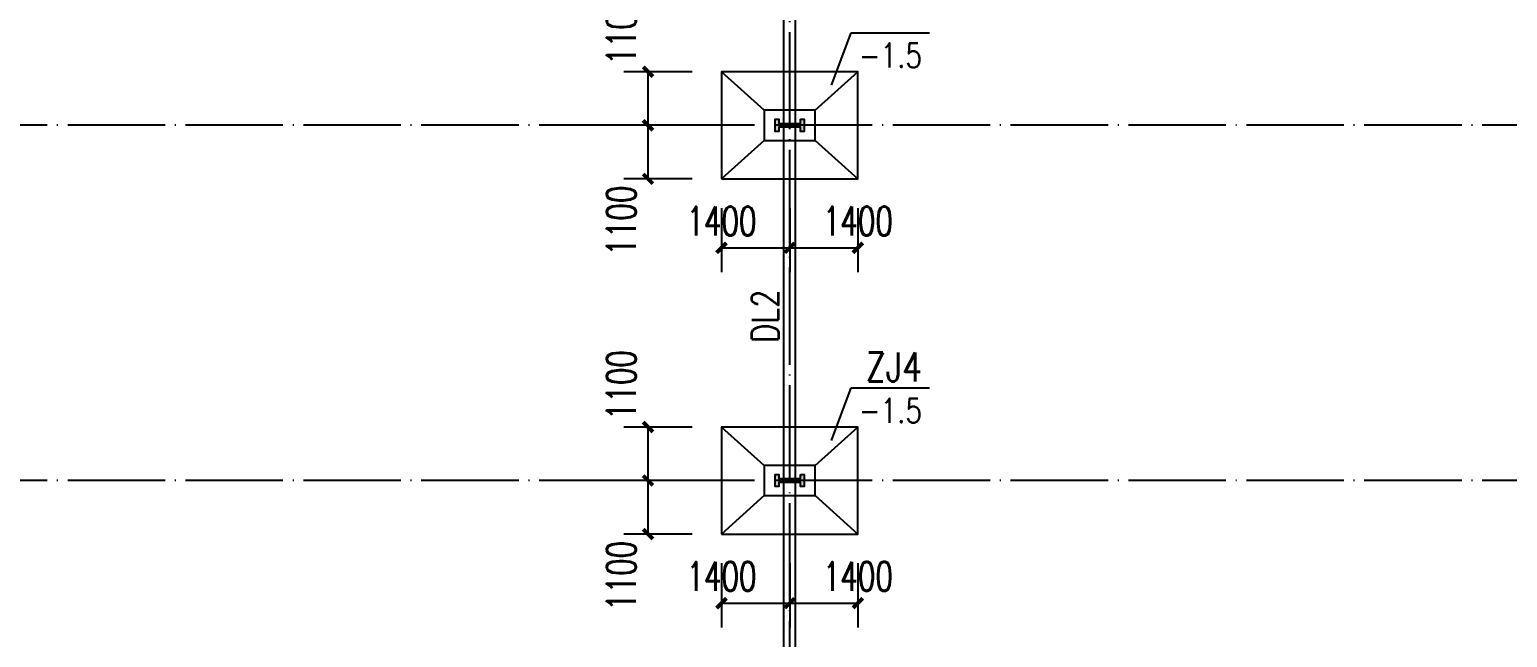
# Model space of a CAD drawing. Extents: x 37237700 to 37865026, y 138877 to 347670.
# Drawn here: x 37263291 to 37293633, y 313518 to 326011 of the extents above; entities that cross this region are included whole.
import ezdxf

# ---------------------------------------------------------------- set-up
doc = ezdxf.new("R2010")
doc.units = 0
doc.header["$LTSCALE"] = 1000
doc.header["$MEASUREMENT"] = 0
doc.linetypes.add('ACAD_ISO04W100', pattern=[30.5, 24, -3, 0.5, -3])
doc.linetypes.add('DOTE', pattern=[2.42, 2, -0.2, 0.02, -0.2])
doc.layers.get('0').update_dxf_attribs({"linetype": 'CONTINUOUS'})
doc.layers.get('DEFPOINTS').update_dxf_attribs({"linetype": 'CONTINUOUS'})
for name, color, linetype in [('DOTE', 1, 'ACAD_ISO04W100'), ('PUB_DIM', 3, 'CONTINUOUS'), ('独立基础', 2, 'CONTINUOUS')]:
    doc.layers.add(name, color=color, linetype=linetype)
doc.styles.add('_TCH_DIM_T3', font='SIMPLEX', dxfattribs={"width": 0.705882, "bigfont": 'GBCBIG'})
doc.styles.add('DIM_FONT', font='SIMPLEX.shx', dxfattribs={"width": 0.8})
doc.dimstyles.new('_TCH_ARCH&&200', dxfattribs={"dimtxt": 595, "dimasz": 200, "dimexe": 500, "dimexo": 600, "dimgap": 252.5, "dimtad": 1, "dimdec": 0, "dimzin": 0, "dimdsep": 46, "dimtxsty": '_TCH_DIM_T3', "dimblk": 'ARCHTICK', "dimcen": 0.09, "dimclrt": 7, "dimazin": 2, "dimtfac": 1, "dimtdec": 0, "dimtix": 1, "dimtmove": 2, "dimatfit": 3, "dimfxl": 1, "dimtolj": 1, "dimtzin": 0, "dimarcsym": 0})

# ---------------------------------------------------------------- blocks, each defined once
blk = doc.blocks.new('_ArchTick')
at = {"color": 0, "linetype": 'ByBlock', "const_width": 0.4}
blk.add_lwpolyline([(-0.5, -0.5), (0.5, 0.5)], dxfattribs=at)
blk = doc.blocks.new('*D1153')
at = {"layer": 'DEFPOINTS', "color": 0}
for p in [(37275989, 325143), (37277497, 325143), (37277497, 324043)]:
    blk.add_point(p, dxfattribs=at)
at = {"layer": 'PUB_DIM', "color": 0, "lineweight": -2}
for p, q in [((37276897, 325143), (37275489, 325143)), ((37275989, 324043), (37275989, 325143)), ((37276897, 324043), (37275489, 324043))]:
    blk.add_line(p, q, dxfattribs=at)
at = {"layer": 'PUB_DIM', "color": 0, "lineweight": -2, "xscale": 200, "yscale": 200, "zscale": 200}
for p, rotation in [((37275989, 325143), 90), ((37275989, 324043), 270)]:
    blk.add_blockref('_ArchTick', p, dxfattribs=dict(at, rotation=rotation))
at = {"layer": 'PUB_DIM', "color": 7, "insert": (37275439, 326003), "char_height": 595, "attachment_point": 5, "rotation": 90, "style": '_TCH_DIM_T3'}
blk.add_mtext('\\A1;1100', dxfattribs=at)
blk = doc.blocks.new('*D1154')
at = {"layer": 'DEFPOINTS', "color": 0}
for p in [(37275989, 324043), (37277497, 324043), (37277497, 322943)]:
    blk.add_point(p, dxfattribs=at)
at = {"layer": 'PUB_DIM', "color": 0, "lineweight": -2}
for p, q in [((37276897, 324043), (37275489, 324043)), ((37275989, 322943), (37275989, 324043)), ((37276897, 322943), (37275489, 322943))]:
    blk.add_line(p, q, dxfattribs=at)
at = {"layer": 'PUB_DIM', "color": 0, "lineweight": -2, "xscale": 200, "yscale": 200, "zscale": 200}
for p, rotation in [((37275989, 324043), 90), ((37275989, 322943), 270)]:
    blk.add_blockref('_ArchTick', p, dxfattribs=dict(at, rotation=rotation))
at = {"layer": 'PUB_DIM', "color": 7, "insert": (37275439, 322083), "char_height": 595, "attachment_point": 5, "rotation": 90, "style": '_TCH_DIM_T3'}
blk.add_mtext('\\A1;1100', dxfattribs=at)
blk = doc.blocks.new('*D1155')
at = {"layer": 'DEFPOINTS', "color": 0}
for p in [(37277497, 322943), (37278897, 322943), (37278897, 321524)]:
    blk.add_point(p, dxfattribs=at)
at = {"layer": 'PUB_DIM', "color": 0, "lineweight": -2}
for p, q in [((37277497, 322343), (37277497, 321024)), ((37278897, 322343), (37278897, 321024)), ((37277497, 321524), (37278897, 321524))]:
    blk.add_line(p, q, dxfattribs=at)
at = {"layer": 'PUB_DIM', "color": 0, "lineweight": -2, "xscale": 200, "yscale": 200, "zscale": 200, "rotation": 180}
blk.add_blockref('_ArchTick', (37277497, 321524), dxfattribs=at)
at = {"layer": 'PUB_DIM', "color": 0, "lineweight": -2, "xscale": 200, "yscale": 200, "zscale": 200}
blk.add_blockref('_ArchTick', (37278897, 321524), dxfattribs=at)
at = {"layer": 'PUB_DIM', "color": 7, "insert": (37277497, 322074), "char_height": 595, "attachment_point": 5, "style": '_TCH_DIM_T3'}
blk.add_mtext('\\A1;1400', dxfattribs=at)
blk = doc.blocks.new('*D1156')
at = {"layer": 'DEFPOINTS', "color": 0}
for p in [(37278897, 322943), (37280297, 322943), (37280297, 321524)]:
    blk.add_point(p, dxfattribs=at)
at = {"layer": 'PUB_DIM', "color": 0, "lineweight": -2}
for p, q in [((37278897, 322343), (37278897, 321024)), ((37280297, 322343), (37280297, 321024)), ((37278897, 321524), (37280297, 321524))]:
    blk.add_line(p, q, dxfattribs=at)
at = {"layer": 'PUB_DIM', "color": 0, "lineweight": -2, "xscale": 200, "yscale": 200, "zscale": 200, "rotation": 180}
blk.add_blockref('_ArchTick', (37278897, 321524), dxfattribs=at)
at = {"layer": 'PUB_DIM', "color": 0, "lineweight": -2, "xscale": 200, "yscale": 200, "zscale": 200}
blk.add_blockref('_ArchTick', (37280297, 321524), dxfattribs=at)
at = {"layer": 'PUB_DIM', "color": 7, "insert": (37280297, 322074), "char_height": 595, "attachment_point": 5, "style": '_TCH_DIM_T3'}
blk.add_mtext('\\A1;1400', dxfattribs=at)
blk = doc.blocks.new('*D1165')
at = {"layer": 'DEFPOINTS', "color": 0}
for p in [(37275989, 317843), (37277497, 317843), (37277497, 316743)]:
    blk.add_point(p, dxfattribs=at)
at = {"layer": 'PUB_DIM', "color": 0, "lineweight": -2}
for p, q in [((37276897, 317843), (37275489, 317843)), ((37275989, 316743), (37275989, 317843)), ((37276897, 316743), (37275489, 316743))]:
    blk.add_line(p, q, dxfattribs=at)
at = {"layer": 'PUB_DIM', "color": 0, "lineweight": -2, "xscale": 200, "yscale": 200, "zscale": 200}
for p, rotation in [((37275989, 317843), 90), ((37275989, 316743), 270)]:
    blk.add_blockref('_ArchTick', p, dxfattribs=dict(at, rotation=rotation))
at = {"layer": 'PUB_DIM', "color": 7, "insert": (37275439, 318703), "char_height": 595, "attachment_point": 5, "rotation": 90, "style": '_TCH_DIM_T3'}
blk.add_mtext('\\A1;1100', dxfattribs=at)
blk = doc.blocks.new('*D1166')
at = {"layer": 'DEFPOINTS', "color": 0}
for p in [(37275989, 316743), (37277497, 316743), (37277497, 315643)]:
    blk.add_point(p, dxfattribs=at)
at = {"layer": 'PUB_DIM', "color": 0, "lineweight": -2}
for p, q in [((37276897, 316743), (37275489, 316743)), ((37275989, 315643), (37275989, 316743)), ((37276897, 315643), (37275489, 315643))]:
    blk.add_line(p, q, dxfattribs=at)
at = {"layer": 'PUB_DIM', "color": 0, "lineweight": -2, "xscale": 200, "yscale": 200, "zscale": 200}
for p, rotation in [((37275989, 316743), 90), ((37275989, 315643), 270)]:
    blk.add_blockref('_ArchTick', p, dxfattribs=dict(at, rotation=rotation))
at = {"layer": 'PUB_DIM', "color": 7, "insert": (37275439, 314783), "char_height": 595, "attachment_point": 5, "rotation": 90, "style": '_TCH_DIM_T3'}
blk.add_mtext('\\A1;1100', dxfattribs=at)
blk = doc.blocks.new('*D1167')
at = {"layer": 'DEFPOINTS', "color": 0}
for p in [(37277497, 315643), (37278897, 315643), (37278897, 314224)]:
    blk.add_point(p, dxfattribs=at)
at = {"layer": 'PUB_DIM', "color": 0, "lineweight": -2}
for p, q in [((37277497, 315043), (37277497, 313724)), ((37278897, 315043), (37278897, 313724)), ((37277497, 314224), (37278897, 314224))]:
    blk.add_line(p, q, dxfattribs=at)
at = {"layer": 'PUB_DIM', "color": 0, "lineweight": -2, "xscale": 200, "yscale": 200, "zscale": 200, "rotation": 180}
blk.add_blockref('_ArchTick', (37277497, 314224), dxfattribs=at)
at = {"layer": 'PUB_DIM', "color": 0, "lineweight": -2, "xscale": 200, "yscale": 200, "zscale": 200}
blk.add_blockref('_ArchTick', (37278897, 314224), dxfattribs=at)
at = {"layer": 'PUB_DIM', "color": 7, "insert": (37277497, 314774), "char_height": 595, "attachment_point": 5, "style": '_TCH_DIM_T3'}
blk.add_mtext('\\A1;1400', dxfattribs=at)
blk = doc.blocks.new('*D1168')
at = {"layer": 'DEFPOINTS', "color": 0}
for p in [(37278897, 315643), (37280297, 315643), (37280297, 314224)]:
    blk.add_point(p, dxfattribs=at)
at = {"layer": 'PUB_DIM', "color": 0, "lineweight": -2}
for p, q in [((37278897, 315043), (37278897, 313724)), ((37280297, 315043), (37280297, 313724)), ((37278897, 314224), (37280297, 314224))]:
    blk.add_line(p, q, dxfattribs=at)
at = {"layer": 'PUB_DIM', "color": 0, "lineweight": -2, "xscale": 200, "yscale": 200, "zscale": 200, "rotation": 180}
blk.add_blockref('_ArchTick', (37278897, 314224), dxfattribs=at)
at = {"layer": 'PUB_DIM', "color": 0, "lineweight": -2, "xscale": 200, "yscale": 200, "zscale": 200}
blk.add_blockref('_ArchTick', (37280297, 314224), dxfattribs=at)
at = {"layer": 'PUB_DIM', "color": 7, "insert": (37280297, 314774), "char_height": 595, "attachment_point": 5, "style": '_TCH_DIM_T3'}
blk.add_mtext('\\A1;1400', dxfattribs=at)

msp = doc.modelspace()

# ---------------------------------------------------------------- hatches: boundary and pattern name
for points in [[(37279116.5, 324167.8), (37279196.5, 324167.8), (37279196.5, 323917.8), (37279116.5, 323917.8), (37279116.5, 324002.8), (37278676.5, 324002.8), (37278676.5, 323917.8), (37278596.5, 323917.8), (37278596.5, 324167.8), (37278676.5, 324167.8), (37278676.5, 324082.8), (37279116.5, 324082.8)], [(37279116.5, 316867.8), (37279196.5, 316867.8), (37279196.5, 316617.8), (37279116.5, 316617.8), (37279116.5, 316702.8), (37278676.5, 316702.8), (37278676.5, 316617.8), (37278596.5, 316617.8), (37278596.5, 316867.8), (37278676.5, 316867.8), (37278676.5, 316782.8), (37279116.5, 316782.8)]]:
    msp.add_hatch(color=256).paths.add_polyline_path(points)

# ---------------------------------------------------------------- linework, layer by layer
for p, q in [((37278776.5, 258777.8), (37278776.5, 330907.8)), ((37279016.5, 258777.8), (37279016.5, 330907.8)), ((37279756, 324865.5, 0), (37280156.3, 325945, 0)), ((37280156.3, 325945, 0), (37281766.4, 325945, 0)), ((37279756, 317565.5, 0), (37280156.3, 318645, 0)), ((37280156.3, 318645, 0), (37281766.4, 318645, 0))]:
    msp.add_line(p, q)
for points in [[(37279116.5, 324167.8), (37279196.5, 324167.8), (37279196.5, 323917.8), (37279116.5, 323917.8), (37279116.5, 324002.8), (37278676.5, 324002.8), (37278676.5, 323917.8), (37278596.5, 323917.8), (37278596.5, 324167.8), (37278676.5, 324167.8), (37278676.5, 324082.8), (37279116.5, 324082.8), (37279116.5, 324167.8)], [(37279116.5, 316867.8), (37279196.5, 316867.8), (37279196.5, 316617.8), (37279116.5, 316617.8), (37279116.5, 316702.8), (37278676.5, 316702.8), (37278676.5, 316617.8), (37278596.5, 316617.8), (37278596.5, 316867.8), (37278676.5, 316867.8), (37278676.5, 316782.8), (37279116.5, 316782.8), (37279116.5, 316867.8)]]:
    msp.add_lwpolyline(points)
at = {"layer": 'DOTE', "linetype": 'DOTE'}
for p, q in [((37278896.5, 333220.2), (37278896.5, 256309.1)), ((37307213.7, 324042.8), (37250862.5, 324042.8)), ((37307213.7, 316742.8), (37250862.5, 316742.8))]:
    msp.add_line(p, q, dxfattribs=at)
at = {"layer": '独立基础'}
for p, q in [((37278371.5, 324352.8), (37277496.5, 325142.8)), ((37279421.5, 324352.8), (37280296.5, 325142.8)), ((37278371.5, 323732.8), (37277496.5, 322942.8)), ((37279421.5, 323732.8), (37280296.5, 322942.8)), ((37278371.5, 317052.8), (37277496.5, 317842.8)), ((37279421.5, 317052.8), (37280296.5, 317842.8)), ((37278371.5, 316432.8), (37277496.5, 315642.8)), ((37279421.5, 316432.8), (37280296.5, 315642.8))]:
    msp.add_line(p, q, dxfattribs=at)
for points in [[(37277496.5, 322942.8), (37280296.5, 322942.8), (37280296.5, 325142.8), (37277496.5, 325142.8)], [(37278371.5, 323732.8), (37279421.5, 323732.8), (37279421.5, 324352.8), (37278371.5, 324352.8)], [(37277496.5, 315642.8), (37280296.5, 315642.8), (37280296.5, 317842.8), (37277496.5, 317842.8)], [(37278371.5, 316432.8), (37279421.5, 316432.8), (37279421.5, 317052.8), (37278371.5, 317052.8)]]:
    msp.add_lwpolyline(points, close=True, dxfattribs=at)

# ---------------------------------------------------------------- texts
at = {"style": 'DIM_FONT', "width": 0.8}
for s, height, p in [('-1.5', 500, (37280314.3, 325230.8, 0)), ('ZJ4', 600, (37280462.9, 318776.9, 0)), ('-1.5', 500, (37280314.3, 317930.8, 0))]:
    msp.add_text(s, height=height, dxfattribs=at).set_placement(p)
msp.add_text('DL2', height=550, rotation=90, dxfattribs=at).set_placement((37278670.3, 319575.7))

# ---------------------------------------------------------------- dimensions: what is measured, and where the dimension line sits
at = {"layer": 'PUB_DIM'}
for base, p1, p2, angle, picture, middle in [((37275988.8, 325142.8), (37277496.5, 324042.8), (37277496.5, 325142.8), 90, '*D1153', (37275438.8, 326002.8)), ((37275988.8, 324042.8), (37277496.5, 322942.8), (37277496.5, 324042.8), 90, '*D1154', (37275438.8, 322082.8)), ((37278896.5, 321523.6), (37277496.5, 322942.8), (37278896.5, 322942.8), 0, '*D1155', (37277496.5, 322073.6)), ((37280296.5, 321523.6), (37278896.5, 322942.8), (37280296.5, 322942.8), 0, '*D1156', (37280296.5, 322073.6)), ((37275988.8, 317842.8), (37277496.5, 316742.8), (37277496.5, 317842.8), 90, '*D1165', (37275438.8, 318702.8)), ((37275988.8, 316742.8), (37277496.5, 315642.8), (37277496.5, 316742.8), 90, '*D1166', (37275438.8, 314782.8)), ((37278896.5, 314223.6), (37277496.5, 315642.8), (37278896.5, 315642.8), 0, '*D1167', (37277496.5, 314773.6)), ((37280296.5, 314223.6), (37278896.5, 315642.8), (37280296.5, 315642.8), 0, '*D1168', (37280296.5, 314773.6))]:
    dim = msp.add_linear_dim(base=base, p1=p1, p2=p2, angle=angle, dimstyle='_TCH_ARCH&&200', dxfattribs=at)
    dim.commit()
    dim.dimension.update_dxf_attribs({"geometry": picture, "text_midpoint": middle, "dimtype": 129})

doc.saveas('drawing.dxf')
